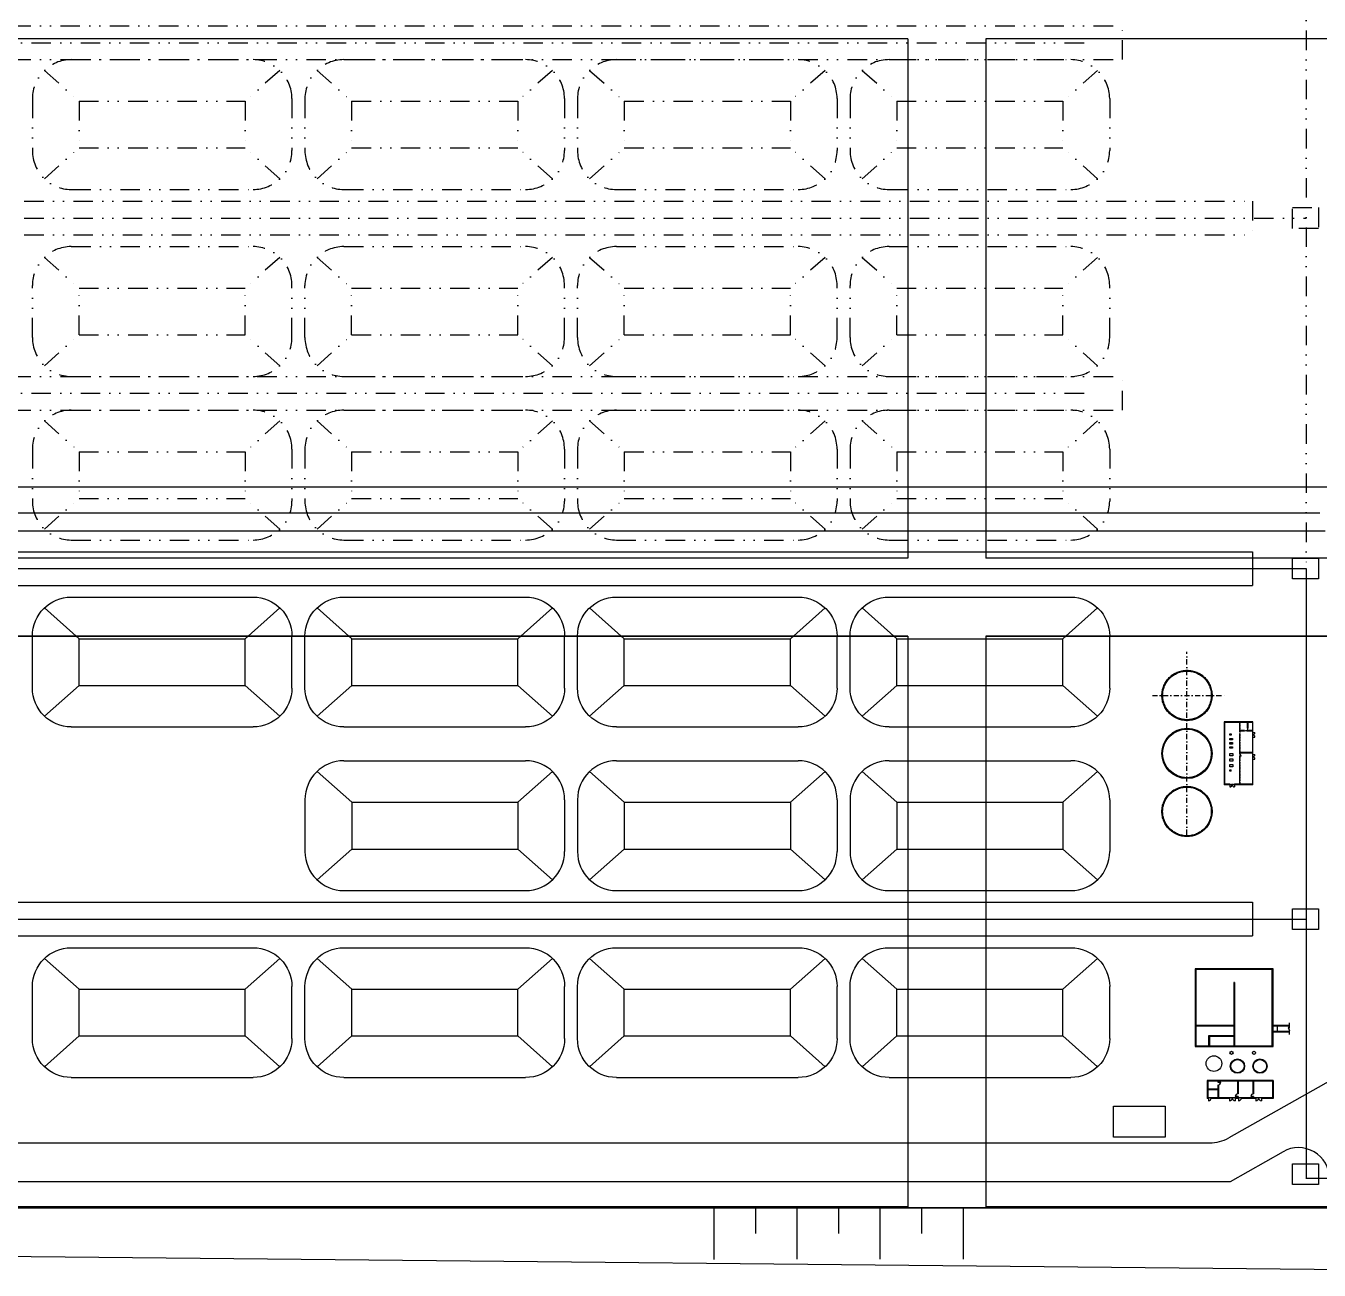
# Model space of a CAD drawing. Header units: millimetres. Extents: x 440090 to 511528, y 3875004 to 3899972.
# Drawn here: x 443990.4 to 444488.6, y 3893237.9 to 3893717.1 of the extents above; entities that cross this region are included whole.
import ezdxf

# ---------------------------------------------------------------- set-up
doc = ezdxf.new("R2010")
doc.units = ezdxf.units.MM
for name, pattern in [('DASHDOT', [1, 0.5, -0.25, 0, -0.25]), ('DASHED', [19.05, 12.7, -6.35]), ('DIVIDE', [1.25, 0.5, -0.25, 0, -0.25, 0, -0.25])]:
    doc.linetypes.add(name, pattern=pattern)
for name, color, linetype in [('2012山钢矿石码头--工艺堆场', 7, 'Continuous'), ('2012矿石码头方案1-PM', 3, 'Continuous'), ('FA3补充-北作业区规划', 7, 'Continuous')]:
    doc.layers.add(name, color=color, linetype=linetype)

# ---------------------------------------------------------------- blocks, each defined once
blk = doc.blocks.new('堆场块')
at = {"linetype": 'Continuous', "ltscale": 5}
for p, q in [((-10713.01, -1205.6), (-10699.66, -1217.46)), ((-10702.66, -1201.46), (-10632.66, -1201.46)), ((-10622.32, -1205.6), (-10635.66, -1217.46)), ((-10717.66, -1216.46), (-10717.66, -1236.46)), ((-10699.66, -1217.46), (-10699.66, -1235.46)), ((-10699.66, -1217.46), (-10635.66, -1217.46)), ((-10635.66, -1217.46), (-10635.66, -1235.46)), ((-10617.66, -1216.46), (-10617.66, -1236.46)), ((-10713.01, -1247.32), (-10699.66, -1235.46)), ((-10699.66, -1235.46), (-10635.66, -1235.46)), ((-10622.32, -1247.32), (-10635.66, -1235.46)), ((-10702.66, -1251.46), (-10632.66, -1251.46))]:
    blk.add_line(p, q, dxfattribs=at)
for centre, start, end in [((-10702.66, -1216.46), 90, 180), ((-10632.66, -1216.46), 360, 90), ((-10702.66, -1236.46), 180, 270), ((-10632.66, -1236.46), 270, 360)]:
    blk.add_arc(centre, 15, start, end, dxfattribs=at)
blk = doc.blocks.new('预留堆场2012')
at = {"layer": '2012山钢矿石码头--工艺堆场', "color": 8, "linetype": 'ByBlock', "ltscale": 15}
for p, q in [((443520.47, 3893674.18, 0), (444365.47, 3893674.18, 0)), ((444365.47, 3893661.18, 0), (444365.47, 3893674.18, 0)), ((443452.43, 3893667.68, 0), (444353.47, 3893667.68, 0)), ((443520.47, 3893661.18, 0), (444365.47, 3893661.18, 0)), ((443960.47, 3893661.18, 0), (444030.47, 3893661.18, 0)), ((444065.47, 3893661.18, 0), (444135.47, 3893661.18, 0)), ((444170.47, 3893661.18, 0), (444240.47, 3893661.18, 0)), ((444275.47, 3893661.18, 0), (444345.47, 3893661.18, 0)), ((443950.12, 3893657.04, 0), (443963.47, 3893645.18, 0)), ((444040.81, 3893657.04, 0), (444027.47, 3893645.18, 0)), ((444055.12, 3893657.04, 0), (444068.47, 3893645.18, 0)), ((444145.81, 3893657.04, 0), (444132.47, 3893645.18, 0)), ((444160.12, 3893657.04, 0), (444173.47, 3893645.18, 0)), ((444250.81, 3893657.04, 0), (444237.47, 3893645.18, 0)), ((444265.12, 3893657.04, 0), (444278.47, 3893645.18, 0)), ((444355.81, 3893657.04, 0), (444342.47, 3893645.18, 0)), ((443945.47, 3893646.18, 0), (443945.47, 3893626.18, 0)), ((443963.47, 3893645.18, 0), (443963.47, 3893627.18, 0)), ((443963.47, 3893645.18, 0), (444027.47, 3893645.18, 0)), ((444027.47, 3893645.18, 0), (444027.47, 3893627.18, 0)), ((444045.47, 3893646.18, 0), (444045.47, 3893626.18, 0)), ((444050.47, 3893646.18, 0), (444050.47, 3893626.18, 0)), ((444068.47, 3893645.18, 0), (444068.47, 3893627.18, 0)), ((444068.47, 3893645.18, 0), (444132.47, 3893645.18, 0)), ((444132.47, 3893645.18, 0), (444132.47, 3893627.18, 0)), ((444150.47, 3893646.18, 0), (444150.47, 3893626.18, 0)), ((444155.47, 3893646.18, 0), (444155.47, 3893626.18, 0)), ((444173.47, 3893645.18, 0), (444173.47, 3893627.18, 0)), ((444173.47, 3893645.18, 0), (444237.47, 3893645.18, 0)), ((444237.47, 3893645.18, 0), (444237.47, 3893627.18, 0)), ((444255.47, 3893646.18, 0), (444255.47, 3893626.18, 0)), ((444260.47, 3893646.18, 0), (444260.47, 3893626.18, 0)), ((444278.47, 3893645.18, 0), (444278.47, 3893627.18, 0)), ((444278.47, 3893645.18, 0), (444342.47, 3893645.18, 0)), ((444342.47, 3893645.18, 0), (444342.47, 3893627.18, 0)), ((444360.47, 3893646.18, 0), (444360.47, 3893626.18, 0)), ((443950.12, 3893615.32, 0), (443963.47, 3893627.18, 0)), ((443963.47, 3893627.18, 0), (444027.47, 3893627.18, 0)), ((444040.81, 3893615.32, 0), (444027.47, 3893627.18, 0)), ((444055.12, 3893615.32, 0), (444068.47, 3893627.18, 0)), ((444068.47, 3893627.18, 0), (444132.47, 3893627.18, 0)), ((444145.81, 3893615.32, 0), (444132.47, 3893627.18, 0)), ((444160.12, 3893615.32, 0), (444173.47, 3893627.18, 0)), ((444173.47, 3893627.18, 0), (444237.47, 3893627.18, 0)), ((444250.81, 3893615.32, 0), (444237.47, 3893627.18, 0)), ((444265.12, 3893615.32, 0), (444278.47, 3893627.18, 0)), ((444278.47, 3893627.18, 0), (444342.47, 3893627.18, 0)), ((444355.81, 3893615.32, 0), (444342.47, 3893627.18, 0)), ((443960.47, 3893611.18, 0), (444030.47, 3893611.18, 0)), ((444065.47, 3893611.18, 0), (444135.47, 3893611.18, 0)), ((444170.47, 3893611.18, 0), (444240.47, 3893611.18, 0)), ((444275.47, 3893611.18, 0), (444345.47, 3893611.18, 0)), ((443525.47, 3893606.68, 0), (444415.47, 3893606.68, 0)), ((444415.47, 3893606.68, 0), (444415.47, 3893593.68, 0)), ((443525.47, 3893600.18, 0), (444436.19, 3893600.18, 0)), ((443525.47, 3893593.68, 0), (444415.47, 3893593.68, 0)), ((443950.12, 3893585.04, 0), (443963.47, 3893573.18, 0)), ((443960.47, 3893589.18, 0), (444030.47, 3893589.18, 0)), ((444040.81, 3893585.04, 0), (444027.47, 3893573.18, 0)), ((444055.12, 3893585.04, 0), (444068.47, 3893573.18, 0)), ((444065.47, 3893589.18, 0), (444135.47, 3893589.18, 0)), ((444145.81, 3893585.04, 0), (444132.47, 3893573.18, 0)), ((444160.12, 3893585.04, 0), (444173.47, 3893573.18, 0)), ((444170.47, 3893589.18, 0), (444240.47, 3893589.18, 0)), ((444250.81, 3893585.04, 0), (444237.47, 3893573.18, 0)), ((444265.12, 3893585.04, 0), (444278.47, 3893573.18, 0)), ((444275.47, 3893589.18, 0), (444345.47, 3893589.18, 0)), ((444355.81, 3893585.04, 0), (444342.47, 3893573.18, 0)), ((443945.47, 3893554.18, 0), (443945.47, 3893574.18, 0)), ((443963.47, 3893555.18, 0), (443963.47, 3893573.18, 0)), ((443963.47, 3893573.18, 0), (444027.47, 3893573.18, 0)), ((444027.47, 3893555.18, 0), (444027.47, 3893573.18, 0)), ((444045.47, 3893554.18, 0), (444045.47, 3893574.18, 0)), ((444050.47, 3893554.18, 0), (444050.47, 3893574.18, 0)), ((444068.47, 3893555.18, 0), (444068.47, 3893573.18, 0)), ((444068.47, 3893573.18, 0), (444132.47, 3893573.18, 0)), ((444132.47, 3893555.18, 0), (444132.47, 3893573.18, 0)), ((444150.47, 3893554.18, 0), (444150.47, 3893574.18, 0)), ((444155.47, 3893554.18, 0), (444155.47, 3893574.18, 0)), ((444173.47, 3893555.18, 0), (444173.47, 3893573.18, 0)), ((444173.47, 3893573.18, 0), (444237.47, 3893573.18, 0)), ((444237.47, 3893555.18, 0), (444237.47, 3893573.18, 0)), ((444255.47, 3893554.18, 0), (444255.47, 3893574.18, 0)), ((444260.47, 3893554.18, 0), (444260.47, 3893574.18, 0)), ((444278.47, 3893555.18, 0), (444278.47, 3893573.18, 0)), ((444278.47, 3893573.18, 0), (444342.47, 3893573.18, 0)), ((444342.47, 3893555.18, 0), (444342.47, 3893573.18, 0)), ((444360.47, 3893554.18, 0), (444360.47, 3893574.18, 0)), ((443950.12, 3893543.32, 0), (443963.47, 3893555.18, 0)), ((443963.47, 3893555.18, 0), (444027.47, 3893555.18, 0)), ((444040.81, 3893543.32, 0), (444027.47, 3893555.18, 0)), ((444055.12, 3893543.32, 0), (444068.47, 3893555.18, 0)), ((444068.47, 3893555.18, 0), (444132.47, 3893555.18, 0)), ((444145.81, 3893543.32, 0), (444132.47, 3893555.18, 0)), ((444160.12, 3893543.32, 0), (444173.47, 3893555.18, 0)), ((444173.47, 3893555.18, 0), (444237.47, 3893555.18, 0)), ((444250.81, 3893543.32, 0), (444237.47, 3893555.18, 0)), ((444265.12, 3893543.32, 0), (444278.47, 3893555.18, 0)), ((444278.47, 3893555.18, 0), (444342.47, 3893555.18, 0)), ((444355.81, 3893543.32, 0), (444342.47, 3893555.18, 0)), ((443520.47, 3893539.18, 0), (444365.47, 3893539.18, 0)), ((443960.47, 3893539.18, 0), (444030.47, 3893539.18, 0)), ((444065.47, 3893539.18, 0), (444135.47, 3893539.18, 0)), ((444170.47, 3893539.18, 0), (444240.47, 3893539.18, 0)), ((444275.47, 3893539.18, 0), (444345.47, 3893539.18, 0)), ((444365.47, 3893526.18, 0), (444365.47, 3893539.18, 0)), ((443452.43, 3893532.68, 0), (444353.47, 3893532.68, 0)), ((443520.47, 3893526.18, 0), (444365.47, 3893526.18, 0)), ((443960.47, 3893526.18, 0), (444030.47, 3893526.18, 0)), ((444065.47, 3893526.18, 0), (444135.47, 3893526.18, 0)), ((444170.47, 3893526.18, 0), (444240.47, 3893526.18, 0)), ((444275.47, 3893526.18, 0), (444345.47, 3893526.18, 0)), ((443950.12, 3893522.04, 0), (443963.47, 3893510.18, 0)), ((444040.81, 3893522.04, 0), (444027.47, 3893510.18, 0)), ((444055.12, 3893522.04, 0), (444068.47, 3893510.18, 0)), ((444145.81, 3893522.04, 0), (444132.47, 3893510.18, 0)), ((444160.12, 3893522.04, 0), (444173.47, 3893510.18, 0)), ((444250.81, 3893522.04, 0), (444237.47, 3893510.18, 0)), ((444265.12, 3893522.04, 0), (444278.47, 3893510.18, 0)), ((444355.81, 3893522.04, 0), (444342.47, 3893510.18, 0)), ((443945.47, 3893511.18, 0), (443945.47, 3893491.18, 0)), ((444045.47, 3893511.18, 0), (444045.47, 3893491.18, 0)), ((444050.47, 3893511.18, 0), (444050.47, 3893491.18, 0)), ((444150.47, 3893511.18, 0), (444150.47, 3893491.18, 0)), ((444155.47, 3893511.18, 0), (444155.47, 3893491.18, 0)), ((444255.47, 3893511.18, 0), (444255.47, 3893491.18, 0)), ((444260.47, 3893511.18, 0), (444260.47, 3893491.18, 0)), ((444360.47, 3893511.18, 0), (444360.47, 3893491.18, 0)), ((443963.47, 3893510.18, 0), (443963.47, 3893492.18, 0)), ((443963.47, 3893510.18, 0), (444027.47, 3893510.18, 0)), ((444027.47, 3893510.18, 0), (444027.47, 3893492.18, 0)), ((444068.47, 3893510.18, 0), (444068.47, 3893492.18, 0)), ((444068.47, 3893510.18, 0), (444132.47, 3893510.18, 0)), ((444132.47, 3893510.18, 0), (444132.47, 3893492.18, 0)), ((444173.47, 3893510.18, 0), (444173.47, 3893492.18, 0)), ((444173.47, 3893510.18, 0), (444237.47, 3893510.18, 0)), ((444237.47, 3893510.18, 0), (444237.47, 3893492.18, 0)), ((444278.47, 3893510.18, 0), (444278.47, 3893492.18, 0)), ((444278.47, 3893510.18, 0), (444342.47, 3893510.18, 0)), ((444342.47, 3893510.18, 0), (444342.47, 3893492.18, 0)), ((443950.12, 3893480.32, 0), (443963.47, 3893492.18, 0)), ((443963.47, 3893492.18, 0), (444027.47, 3893492.18, 0)), ((444040.81, 3893480.32, 0), (444027.47, 3893492.18, 0)), ((444055.12, 3893480.32, 0), (444068.47, 3893492.18, 0)), ((444068.47, 3893492.18, 0), (444132.47, 3893492.18, 0)), ((444145.81, 3893480.32, 0), (444132.47, 3893492.18, 0)), ((444160.12, 3893480.32, 0), (444173.47, 3893492.18, 0)), ((444173.47, 3893492.18, 0), (444237.47, 3893492.18, 0)), ((444250.81, 3893480.32, 0), (444237.47, 3893492.18, 0)), ((444265.12, 3893480.32, 0), (444278.47, 3893492.18, 0)), ((444278.47, 3893492.18, 0), (444342.47, 3893492.18, 0)), ((444355.81, 3893480.32, 0), (444342.47, 3893492.18, 0)), ((443960.47, 3893476.18, 0), (444030.47, 3893476.18, 0)), ((444065.47, 3893476.18, 0), (444135.47, 3893476.18, 0)), ((444170.47, 3893476.18, 0), (444240.47, 3893476.18, 0)), ((444275.47, 3893476.18, 0), (444345.47, 3893476.18, 0))]:
    blk.add_line(p, q, dxfattribs=at)
at = {"layer": '2012山钢矿石码头--工艺堆场', "color": 8, "linetype": 'ByBlock', "ltscale": 15, "elevation": 0}
blk.add_lwpolyline([(444430.89, 3893604.18), (444440.89, 3893604.18), (444440.89, 3893596.18), (444430.89, 3893596.18)], close=True, dxfattribs=at)
at = {"layer": '2012山钢矿石码头--工艺堆场', "color": 8, "linetype": 'ByBlock', "ltscale": 15}
for centre, start, end in [((443960.47, 3893646.18, 0), 90, 180), ((444030.47, 3893646.18, 0), 0, 90), ((444065.47, 3893646.18, 0), 90, 180), ((444135.47, 3893646.18, 0), 0, 90), ((444170.47, 3893646.18, 0), 90, 180), ((444240.47, 3893646.18, 0), 0, 90), ((444275.47, 3893646.18, 0), 90, 180), ((444345.47, 3893646.18, 0), 0, 90), ((443960.47, 3893626.18, 0), 180, 270), ((444030.47, 3893626.18, 0), 270, 0), ((444065.47, 3893626.18, 0), 180, 270), ((444135.47, 3893626.18, 0), 270, 0), ((444170.47, 3893626.18, 0), 180, 270), ((444240.47, 3893626.18, 0), 270, 0), ((444275.47, 3893626.18, 0), 180, 270), ((444345.47, 3893626.18, 0), 270, 0), ((443960.47, 3893574.18, 0), 90, 180), ((444030.47, 3893574.18, 0), 0, 90), ((444065.47, 3893574.18, 0), 90, 180), ((444135.47, 3893574.18, 0), 0, 90), ((444170.47, 3893574.18, 0), 90, 180), ((444240.47, 3893574.18, 0), 0, 90), ((444275.47, 3893574.18, 0), 90, 180), ((444345.47, 3893574.18, 0), 0, 90), ((443960.47, 3893554.18, 0), 180, 270), ((444030.47, 3893554.18, 0), 270, 0), ((444065.47, 3893554.18, 0), 180, 270), ((444135.47, 3893554.18, 0), 270, 0), ((444170.47, 3893554.18, 0), 180, 270), ((444240.47, 3893554.18, 0), 270, 0), ((444275.47, 3893554.18, 0), 180, 270), ((444345.47, 3893554.18, 0), 270, 0), ((443960.47, 3893511.18, 0), 90, 180), ((444030.47, 3893511.18, 0), 0, 90), ((444065.47, 3893511.18, 0), 90, 180), ((444135.47, 3893511.18, 0), 0, 90), ((444170.47, 3893511.18, 0), 90, 180), ((444240.47, 3893511.18, 0), 0, 90), ((444275.47, 3893511.18, 0), 90, 180), ((444345.47, 3893511.18, 0), 0, 90), ((443960.47, 3893491.18, 0), 180, 270), ((444030.47, 3893491.18, 0), 270, 0), ((444065.47, 3893491.18, 0), 180, 270), ((444135.47, 3893491.18, 0), 270, 0), ((444170.47, 3893491.18, 0), 180, 270), ((444240.47, 3893491.18, 0), 270, 0), ((444275.47, 3893491.18, 0), 180, 270), ((444345.47, 3893491.18, 0), 270, 0)]:
    blk.add_arc(centre, 15, start, end, dxfattribs=at)

msp = doc.modelspace()

# ---------------------------------------------------------------- linework, layer by layer
at = {"layer": '2012山钢矿石码头--工艺堆场', "color": 8, "linetype": 'DIVIDE', "ltscale": 15}
msp.add_line((444483.616, 3893980.609, 0), (444483.616, 3893508.109, 0), dxfattribs=at)
at = {"layer": '2012山钢矿石码头--工艺堆场', "color": 2, "linetype": 'DASHED', "ltscale": 200}
for p, q in [((443494.014, 3893539.609, 0), (444512.883, 3893539.609, 0)), ((444512.873, 3893261.887, 0), (443494.014, 3893262.097, 0))]:
    msp.add_line(p, q, dxfattribs=at)
at = {"layer": '2012山钢矿石码头--工艺堆场', "linetype": 'Continuous', "ltscale": 5}
for p, q in [((443572.917, 3893514.609, 0), (444462.917, 3893514.609, 0)), ((444462.917, 3893514.609, 0), (444462.917, 3893501.609, 0)), ((444478.337, 3893512.106, 0), (444488.337, 3893512.106, 0)), ((444478.337, 3893504.106, 0), (444478.337, 3893512.106, 0)), ((444488.337, 3893512.106, 0), (444488.337, 3893504.106, 0)), ((443572.917, 3893501.609, 0), (444462.917, 3893501.609, 0)), ((444488.337, 3893504.106, 0), (444478.337, 3893504.106, 0)), ((443572.917, 3893379.609, 0), (444462.917, 3893379.609, 0)), ((444478.337, 3893377.106, 0), (444488.337, 3893377.106, 0)), ((444478.337, 3893369.106, 0), (444478.337, 3893377.106, 0)), ((444488.337, 3893377.106, 0), (444488.337, 3893369.106, 0)), ((443572.917, 3893366.609, 0), (444462.917, 3893366.609, 0)), ((444488.337, 3893369.106, 0), (444478.337, 3893369.106, 0)), ((444478.336, 3893278.89, 0), (444488.336, 3893278.89, 0)), ((444478.336, 3893270.89, 0), (444478.336, 3893278.89, 0)), ((444488.336, 3893278.89, 0), (444488.336, 3893270.89, 0)), ((444488.336, 3893270.89, 0), (444478.336, 3893270.89, 0))]:
    msp.add_line(p, q, dxfattribs=at)
at = {"layer": '2012山钢矿石码头--工艺堆场', "color": 5, "linetype": 'Continuous', "ltscale": 5}
for p, q in [((443499.864, 3893508.109, 0), (444483.635, 3893508.109, 0)), ((444483.616, 3893508.109, 0), (444483.616, 3893273.229, 0)), ((443499.864, 3893373.109, 0), (444483.635, 3893373.109, 0))]:
    msp.add_line(p, q, dxfattribs=at)
at = {"layer": '2012山钢矿石码头--工艺堆场', "color": 7, "linetype": 'DASHDOT', "ltscale": 4}
for p, q in [((444437.698, 3893405.56), (444437.698, 3893476.055)), ((444424.398, 3893459.26), (444452.077, 3893459.26))]:
    msp.add_line(p, q, dxfattribs=at)
at = {"layer": '2012山钢矿石码头--工艺堆场', "color": 7}
for p, q in [((444452.073, 3893449.03), (444452.073, 3893424.79)), ((444463.113, 3893449.03), (444452.073, 3893449.03)), ((444452.313, 3893425.03), (444452.313, 3893448.79)), ((444457.873, 3893448.79), (444452.313, 3893448.79)), ((444457.873, 3893448.79), (444457.873, 3893445.29)), ((444460.873, 3893448.79), (444458.113, 3893448.79)), ((444458.113, 3893445.73), (444458.113, 3893448.79)), ((444459.907, 3893445.73), (444458.113, 3893445.73)), ((444458.113, 3893445.29), (444458.113, 3893445.49)), ((444459.907, 3893445.49), (444458.113, 3893445.49)), ((444459.907, 3893445.73), (444459.907, 3893445.49)), ((444460.873, 3893445.73), (444460.773, 3893445.73)), ((444460.773, 3893445.73), (444460.773, 3893445.49)), ((444462.873, 3893445.49), (444460.773, 3893445.49)), ((444460.873, 3893448.79), (444460.873, 3893446.696)), ((444461.113, 3893446.696), (444460.873, 3893446.696)), ((444460.873, 3893445.83), (444460.873, 3893445.73)), ((444461.113, 3893445.83), (444460.873, 3893445.83)), ((444462.873, 3893448.79), (444461.113, 3893448.79)), ((444461.113, 3893448.79), (444461.113, 3893446.696)), ((444461.113, 3893445.83), (444461.113, 3893445.73)), ((444462.873, 3893445.73), (444461.113, 3893445.73)), ((444462.873, 3893448.79), (444462.873, 3893445.73)), ((444462.873, 3893445.49), (444462.873, 3893437.23)), ((444463.113, 3893424.79), (444463.113, 3893449.03)), ((444458.113, 3893445.29), (444457.873, 3893445.29)), ((444457.873, 3893444.424), (444457.873, 3893436.79)), ((444458.113, 3893444.424), (444457.873, 3893444.424)), ((444458.113, 3893436.79), (444458.113, 3893444.424)), ((444462.873, 3893444.99), (444463.893, 3893444.99)), ((444462.873, 3893443.19), (444463.893, 3893443.19)), ((444458.113, 3893436.79), (444457.873, 3893436.79)), ((444457.873, 3893435.924), (444457.873, 3893425.03)), ((444458.113, 3893435.924), (444457.873, 3893435.924)), ((444462.873, 3893437.23), (444458.113, 3893437.23)), ((444462.873, 3893436.99), (444458.113, 3893436.99)), ((444458.113, 3893436.79), (444458.613, 3893435.924)), ((444458.113, 3893425.03), (444458.113, 3893435.924)), ((444462.873, 3893436.99), (444462.873, 3893436.49)), ((444462.873, 3893436.49), (444463.893, 3893436.49)), ((444462.873, 3893434.69), (444462.873, 3893425.03)), ((444462.873, 3893434.69), (444463.893, 3893434.69)), ((444463.113, 3893424.79), (444452.073, 3893424.79)), ((444454.16, 3893425.03), (444452.313, 3893425.03)), ((444454.16, 3893425.03), (444454.16, 3893424.01)), ((444457.873, 3893425.03), (444455.96, 3893425.03)), ((444455.96, 3893425.03), (444455.96, 3893424.01)), ((444462.873, 3893425.03), (444458.113, 3893425.03))]:
    msp.add_line(p, q, dxfattribs=at)
at = {"layer": '2012山钢矿石码头--工艺堆场', "color": 7, "linetype": 'DASHDOT'}
for p, q in [((444452.193, 3893448.91), (444452.193, 3893424.91)), ((444462.993, 3893448.91), (444452.193, 3893448.91)), ((444457.993, 3893448.91), (444457.993, 3893424.91)), ((444462.993, 3893445.61), (444457.993, 3893445.61)), ((444460.993, 3893448.91), (444460.993, 3893445.61)), ((444462.993, 3893448.91), (444462.993, 3893424.91)), ((444462.993, 3893437.11), (444457.993, 3893437.11)), ((444462.993, 3893424.91), (444452.193, 3893424.91))]:
    msp.add_line(p, q, dxfattribs=at)
at = {"layer": '2012山钢矿石码头--工艺堆场', "color": 7, "linetype": 'Continuous'}
for p, q in [((444454.193, 3893443.91), (444454.193, 3893444.41)), ((444454.193, 3893444.41), (444454.693, 3893444.41)), ((444454.693, 3893443.91), (444454.193, 3893443.91)), ((444454.193, 3893442.71), (444455.193, 3893442.71)), ((444454.193, 3893442.11), (444454.193, 3893442.71)), ((444455.193, 3893442.11), (444454.193, 3893442.11)), ((444454.193, 3893441.11), (444455.193, 3893441.11)), ((444454.193, 3893440.51), (444454.193, 3893441.11)), ((444455.193, 3893440.51), (444454.193, 3893440.51)), ((444454.693, 3893444.41), (444454.693, 3893443.91)), ((444455.193, 3893442.71), (444455.193, 3893442.11)), ((444455.193, 3893441.11), (444455.193, 3893440.51)), ((444454.193, 3893439.51), (444455.193, 3893439.51)), ((444454.193, 3893438.91), (444454.193, 3893439.51)), ((444455.193, 3893438.91), (444454.193, 3893438.91)), ((444454.193, 3893436.91), (444455.393, 3893436.91)), ((444454.193, 3893436.01), (444454.193, 3893436.91)), ((444455.393, 3893436.01), (444454.193, 3893436.01)), ((444455.193, 3893439.51), (444455.193, 3893438.91)), ((444455.393, 3893436.91), (444455.393, 3893436.01)), ((444454.193, 3893434.81), (444455.393, 3893434.81)), ((444454.193, 3893433.91), (444454.193, 3893434.81)), ((444455.393, 3893433.91), (444454.193, 3893433.91)), ((444454.193, 3893432.71), (444455.393, 3893432.71)), ((444454.193, 3893431.81), (444454.193, 3893432.71)), ((444455.393, 3893431.81), (444454.193, 3893431.81)), ((444454.193, 3893430.11), (444454.193, 3893430.61)), ((444454.193, 3893430.61), (444454.693, 3893430.61)), ((444454.693, 3893430.11), (444454.693, 3893430.61)), ((444455.393, 3893434.81), (444455.393, 3893433.91)), ((444455.393, 3893432.71), (444455.393, 3893431.81)), ((444454.693, 3893430.11), (444454.193, 3893430.11)), ((444440.898, 3893353.986), (444440.898, 3893324.036)), ((444470.848, 3893353.986), (444440.898, 3893353.986)), ((444440.898, 3893353.986), (444440.898, 3893353.986)), ((444470.548, 3893353.686), (444441.148, 3893353.686)), ((444441.148, 3893353.686), (444441.148, 3893332.286)), ((444470.548, 3893324.286), (444470.548, 3893353.686)), ((444470.848, 3893324.036), (444470.848, 3893353.986)), ((444455.723, 3893348.686), (444455.723, 3893332.286)), ((444455.973, 3893348.686), (444455.723, 3893348.686)), ((444455.973, 3893348.686), (444455.973, 3893324.286)), ((444441.148, 3893332.286), (444455.723, 3893332.286)), ((444441.148, 3893331.986), (444441.148, 3893324.286)), ((444441.148, 3893331.986), (444455.723, 3893331.986)), ((444455.723, 3893331.986), (444455.723, 3893328.286)), ((444470.548, 3893331.97), (444472.395, 3893331.97)), ((444470.848, 3893332.21), (444476.976, 3893332.21)), ((444472.515, 3893332.08), (444472.395, 3893332.08)), ((444472.395, 3893332.08), (444472.395, 3893331.97)), ((444472.405, 3893332.07), (444472.405, 3893329.87)), ((444472.505, 3893332.07), (444472.405, 3893332.07)), ((444472.505, 3893329.87), (444472.505, 3893332.07)), ((444472.515, 3893331.97), (444472.515, 3893332.08)), ((444472.515, 3893331.97), (444476.976, 3893331.97)), ((444476.993, 3893331.059), (444476.698, 3893331.385)), ((444476.698, 3893331.385), (444477.24, 3893330.231)), ((444476.993, 3893333.122), (444476.993, 3893331.059)), ((444446.148, 3893324.286), (444446.148, 3893328.286)), ((444446.148, 3893328.286), (444455.723, 3893328.286)), ((444446.448, 3893324.286), (444446.448, 3893327.986)), ((444446.448, 3893327.986), (444455.723, 3893327.986)), ((444455.723, 3893327.986), (444455.723, 3893324.286)), ((444470.548, 3893329.97), (444472.395, 3893329.97)), ((444470.848, 3893329.73), (444476.976, 3893329.73)), ((444472.395, 3893329.97), (444472.395, 3893329.86)), ((444472.395, 3893329.86), (444472.515, 3893329.86)), ((444472.405, 3893329.87), (444472.505, 3893329.87)), ((444472.515, 3893329.97), (444476.976, 3893329.97)), ((444472.515, 3893329.86), (444472.515, 3893329.97)), ((444476.993, 3893330.559), (444476.993, 3893328.679)), ((444477.24, 3893330.231), (444476.993, 3893330.559)), ((444440.898, 3893324.036), (444470.848, 3893324.036)), ((444441.148, 3893324.286), (444446.148, 3893324.286)), ((444446.448, 3893324.286), (444455.723, 3893324.286)), ((444455.973, 3893324.286), (444470.548, 3893324.286)), ((444470.848, 3893310.986), (444445.448, 3893310.986)), ((444445.448, 3893310.986), (444445.448, 3893303.986)), ((444450.875, 3893310.986), (444450.875, 3893310.746)), ((444452.075, 3893310.986), (444452.075, 3893310.746)), ((444454.882, 3893310.986), (444454.882, 3893310.746)), ((444456.082, 3893310.986), (444456.082, 3893310.746)), ((444464.375, 3893310.986), (444464.375, 3893310.746)), ((444465.575, 3893310.986), (444465.575, 3893310.746)), ((444468.382, 3893310.986), (444468.382, 3893310.746)), ((444469.582, 3893310.986), (444469.582, 3893310.746)), ((444470.848, 3893310.986), (444470.848, 3893303.986)), ((444449.608, 3893310.746), (444445.688, 3893310.746)), ((444445.688, 3893310.746), (444445.688, 3893307.606)), ((444449.608, 3893307.606), (444445.688, 3893307.606)), ((444445.688, 3893307.366), (444445.688, 3893304.226)), ((444449.608, 3893307.366), (444445.688, 3893307.366)), ((444449.608, 3893310.746), (444449.608, 3893310.298)), ((444449.608, 3893310.298), (444450.683, 3893310.298)), ((444449.608, 3893309.224), (444449.608, 3893307.606)), ((444449.608, 3893307.366), (444449.608, 3893304.226)), ((444457.108, 3893310.746), (444449.848, 3893310.746)), ((444449.848, 3893310.746), (444449.848, 3893310.298)), ((444449.848, 3893309.251), (444449.848, 3893304.226)), ((444452.075, 3893310.866), (444450.875, 3893310.866)), ((444454.882, 3893310.866), (444456.082, 3893310.866)), ((444457.108, 3893310.746), (444457.108, 3893305.799)), ((444463.108, 3893310.746), (444457.348, 3893310.746)), ((444457.348, 3893310.746), (444457.348, 3893305.826)), ((444463.108, 3893310.746), (444463.108, 3893305.799)), ((444470.608, 3893310.746), (444463.348, 3893310.746)), ((444463.348, 3893310.746), (444463.348, 3893305.826)), ((444465.575, 3893310.866), (444464.375, 3893310.866)), ((444468.382, 3893310.866), (444469.582, 3893310.866)), ((444470.608, 3893310.746), (444470.608, 3893304.226)), ((444445.939, 3893303.986), (444445.448, 3893303.986)), ((444449.608, 3893304.226), (444445.688, 3893304.226)), ((444445.939, 3893304.226), (444445.939, 3893303.152)), ((444454.09, 3893303.986), (444446.986, 3893303.986)), ((444457.108, 3893304.226), (444449.848, 3893304.226)), ((444450.875, 3893304.226), (444450.875, 3893303.986)), ((444452.075, 3893304.106), (444450.875, 3893304.106)), ((444452.075, 3893304.226), (444452.075, 3893303.986)), ((444454.09, 3893304.226), (444454.09, 3893303.152)), ((444456.239, 3893304.226), (444456.239, 3893303.152)), ((444457.599, 3893303.986), (444456.239, 3893303.986)), ((444457.348, 3893304.752), (444456.274, 3893304.752)), ((444457.108, 3893304.752), (444457.108, 3893304.226)), ((444457.348, 3893304.752), (444457.348, 3893304.226)), ((444463.108, 3893304.226), (444457.348, 3893304.226)), ((444457.599, 3893304.226), (444457.599, 3893303.152)), ((444464.218, 3893303.986), (444458.646, 3893303.986)), ((444463.348, 3893304.752), (444462.274, 3893304.752)), ((444463.108, 3893304.752), (444463.108, 3893304.226)), ((444463.348, 3893304.752), (444463.348, 3893304.226)), ((444470.608, 3893304.226), (444463.348, 3893304.226)), ((444464.218, 3893304.226), (444464.218, 3893303.152)), ((444466.366, 3893304.226), (444466.366, 3893303.152)), ((444470.848, 3893303.986), (444466.366, 3893303.986)), ((444468.382, 3893304.226), (444468.382, 3893303.986)), ((444468.382, 3893304.106), (444469.582, 3893304.106)), ((444469.582, 3893304.226), (444469.582, 3893303.986))]:
    msp.add_line(p, q, dxfattribs=at)
at = {"layer": '2012山钢矿石码头--工艺堆场', "linetype": 'Continuous'}
msp.add_line((444462.917, 3893379.609, 0), (444462.917, 3893366.609, 0), dxfattribs=at)
at = {"layer": '2012山钢矿石码头--工艺堆场', "color": 6, "linetype": 'Continuous'}
for p, q in [((444409.343, 3893289.137, 0), (444409.343, 3893301.137, 0)), ((444409.343, 3893301.137, 0), (444429.343, 3893301.137, 0)), ((444429.343, 3893301.137, 0), (444429.343, 3893289.137, 0)), ((444429.343, 3893289.137, 0), (444409.343, 3893289.137, 0))]:
    msp.add_line(p, q, dxfattribs=at)
at = {"layer": '2012山钢矿石码头--工艺堆场', "color": 7, "linetype": 'DASHED', "ltscale": 50}
for radius in [9.675, 9.375]:
    msp.add_circle((444437.698, 3893459.26), radius, dxfattribs=at)
at = {"layer": '2012山钢矿石码头--工艺堆场', "color": 7, "linetype": 'Continuous', "ltscale": 5}
for radius in [9.675, 9.375]:
    msp.add_circle((444437.698, 3893436.91), radius, dxfattribs=at)
at = {"layer": '2012山钢矿石码头--工艺堆场', "color": 7, "linetype": 'DASHED', "ltscale": 30}
for radius in [9.675, 9.375]:
    msp.add_circle((444437.698, 3893414.56), radius, dxfattribs=at)
at = {"layer": '2012山钢矿石码头--工艺堆场', "color": 7, "linetype": 'Continuous'}
for centre, radius in [((444454.86, 3893321.616), 0.6), ((444448.069, 3893317.486), 3), ((444457.15, 3893316.486), 2.76), ((444457.15, 3893316.486), 2.52), ((444465.817, 3893316.486), 2.76), ((444465.817, 3893316.486), 2.52)]:
    msp.add_circle(centre, radius, dxfattribs=at)
for centre, start, end in [((444449.608, 3893310.298), 270, 0), ((444445.939, 3893304.226), 270, 0), ((444454.09, 3893304.226), 270, 0), ((444456.239, 3893304.226), 180, 270), ((444457.348, 3893304.752), 90, 180), ((444457.599, 3893304.226), 270, 0), ((444463.348, 3893304.752), 90, 180), ((444464.218, 3893304.226), 270, 0), ((444466.366, 3893304.226), 180, 270)]:
    msp.add_arc(centre, 1.074, start, end, dxfattribs=at)
at = {"layer": '2012山钢矿石码头--工艺堆场', "color": 7}
for centre, major_axis, start_param, end_param in [((444462.993, 3893444.99), (0.636, 0.636), 3.9269908, 5.4977871), ((444462.993, 3893443.19), (-0.636, 0.636), 3.9269908, 5.4977871), ((444462.993, 3893436.49), (0.636, 0.636), 3.9269908, 5.4977871), ((444462.993, 3893434.69), (-0.636, 0.636), 3.9269908, 5.4977871), ((444454.16, 3893424.91), (0.636, 0.636), 3.9269908, 5.4977871), ((444455.96, 3893424.91), (-0.636, 0.636), 0.7853982, 2.3561945)]:
    msp.add_ellipse(centre, major_axis=major_axis, ratio=1, start_param=start_param, end_param=end_param, dxfattribs=at)
at = {"layer": '2012矿石码头方案1-PM'}
for p, q in [((443547.757, 3893529.609, 0), (444488.865, 3893529.609, 0)), ((443547.757, 3893522.609, 0), (444490.865, 3893522.609, 0)), ((443547.758, 3893286.889, 0), (444446.421, 3893286.928, 0)), ((444474.706, 3893283.529, 0), (444454.278, 3893271.928, 0)), ((444454.278, 3893271.928, 0), (443202.579, 3893271.874, 0))]:
    msp.add_line(p, q, dxfattribs=at)
at = {"layer": '2012矿石码头方案1-PM', "color": 7, "linetype": 'DASHDOT', "ltscale": 4}
for p, q in [((444437.698, 3893405.56), (444437.698, 3893476.055)), ((444424.398, 3893459.26), (444452.077, 3893459.26))]:
    msp.add_line(p, q, dxfattribs=at)
at = {"layer": '2012矿石码头方案1-PM', "color": 7}
for p, q in [((444452.073, 3893449.03), (444452.073, 3893424.79)), ((444463.113, 3893449.03), (444452.073, 3893449.03)), ((444452.313, 3893425.03), (444452.313, 3893448.79)), ((444457.873, 3893448.79), (444452.313, 3893448.79)), ((444457.873, 3893448.79), (444457.873, 3893445.29)), ((444460.873, 3893448.79), (444458.113, 3893448.79)), ((444458.113, 3893445.73), (444458.113, 3893448.79)), ((444459.907, 3893445.73), (444458.113, 3893445.73)), ((444458.113, 3893445.29), (444458.113, 3893445.49)), ((444459.907, 3893445.49), (444458.113, 3893445.49)), ((444459.907, 3893445.73), (444459.907, 3893445.49)), ((444460.873, 3893445.73), (444460.773, 3893445.73)), ((444460.773, 3893445.73), (444460.773, 3893445.49)), ((444462.873, 3893445.49), (444460.773, 3893445.49)), ((444460.873, 3893448.79), (444460.873, 3893446.696)), ((444461.113, 3893446.696), (444460.873, 3893446.696)), ((444460.873, 3893445.83), (444460.873, 3893445.73)), ((444461.113, 3893445.83), (444460.873, 3893445.83)), ((444462.873, 3893448.79), (444461.113, 3893448.79)), ((444461.113, 3893448.79), (444461.113, 3893446.696)), ((444461.113, 3893445.83), (444461.113, 3893445.73)), ((444462.873, 3893445.73), (444461.113, 3893445.73)), ((444462.873, 3893448.79), (444462.873, 3893445.73)), ((444462.873, 3893445.49), (444462.873, 3893437.23)), ((444463.113, 3893424.79), (444463.113, 3893449.03)), ((444458.113, 3893445.29), (444457.873, 3893445.29)), ((444457.873, 3893444.424), (444457.873, 3893436.79)), ((444458.113, 3893444.424), (444457.873, 3893444.424)), ((444458.113, 3893436.79), (444458.113, 3893444.424)), ((444462.873, 3893444.99), (444463.893, 3893444.99)), ((444462.873, 3893443.19), (444463.893, 3893443.19)), ((444458.113, 3893436.79), (444457.873, 3893436.79)), ((444457.873, 3893435.924), (444457.873, 3893425.03)), ((444458.113, 3893435.924), (444457.873, 3893435.924)), ((444462.873, 3893437.23), (444458.113, 3893437.23)), ((444462.873, 3893436.99), (444458.113, 3893436.99)), ((444458.113, 3893436.79), (444458.613, 3893435.924)), ((444458.113, 3893425.03), (444458.113, 3893435.924)), ((444462.873, 3893436.99), (444462.873, 3893436.49)), ((444462.873, 3893436.49), (444463.893, 3893436.49)), ((444462.873, 3893434.69), (444462.873, 3893425.03)), ((444462.873, 3893434.69), (444463.893, 3893434.69)), ((444463.113, 3893424.79), (444452.073, 3893424.79)), ((444454.16, 3893425.03), (444452.313, 3893425.03)), ((444454.16, 3893425.03), (444454.16, 3893424.01)), ((444457.873, 3893425.03), (444455.96, 3893425.03)), ((444455.96, 3893425.03), (444455.96, 3893424.01)), ((444462.873, 3893425.03), (444458.113, 3893425.03))]:
    msp.add_line(p, q, dxfattribs=at)
at = {"layer": '2012矿石码头方案1-PM', "color": 7, "linetype": 'DASHDOT'}
for p, q in [((444452.193, 3893448.91), (444452.193, 3893424.91)), ((444462.993, 3893448.91), (444452.193, 3893448.91)), ((444457.993, 3893448.91), (444457.993, 3893424.91)), ((444462.993, 3893445.61), (444457.993, 3893445.61)), ((444460.993, 3893448.91), (444460.993, 3893445.61)), ((444462.993, 3893448.91), (444462.993, 3893424.91)), ((444462.993, 3893437.11), (444457.993, 3893437.11)), ((444462.993, 3893424.91), (444452.193, 3893424.91))]:
    msp.add_line(p, q, dxfattribs=at)
at = {"layer": '2012矿石码头方案1-PM', "color": 7, "linetype": 'Continuous'}
for p, q in [((444454.193, 3893443.91), (444454.193, 3893444.41)), ((444454.193, 3893444.41), (444454.693, 3893444.41)), ((444454.693, 3893443.91), (444454.193, 3893443.91)), ((444454.193, 3893442.71), (444455.193, 3893442.71)), ((444454.193, 3893442.11), (444454.193, 3893442.71)), ((444455.193, 3893442.11), (444454.193, 3893442.11)), ((444454.193, 3893441.11), (444455.193, 3893441.11)), ((444454.193, 3893440.51), (444454.193, 3893441.11)), ((444455.193, 3893440.51), (444454.193, 3893440.51)), ((444454.693, 3893444.41), (444454.693, 3893443.91)), ((444455.193, 3893442.71), (444455.193, 3893442.11)), ((444455.193, 3893441.11), (444455.193, 3893440.51)), ((444454.193, 3893439.51), (444455.193, 3893439.51)), ((444454.193, 3893438.91), (444454.193, 3893439.51)), ((444455.193, 3893438.91), (444454.193, 3893438.91)), ((444454.193, 3893436.91), (444455.393, 3893436.91)), ((444454.193, 3893436.01), (444454.193, 3893436.91)), ((444455.393, 3893436.01), (444454.193, 3893436.01)), ((444455.193, 3893439.51), (444455.193, 3893438.91)), ((444455.393, 3893436.91), (444455.393, 3893436.01)), ((444454.193, 3893434.81), (444455.393, 3893434.81)), ((444454.193, 3893433.91), (444454.193, 3893434.81)), ((444455.393, 3893433.91), (444454.193, 3893433.91)), ((444454.193, 3893432.71), (444455.393, 3893432.71)), ((444454.193, 3893431.81), (444454.193, 3893432.71)), ((444455.393, 3893431.81), (444454.193, 3893431.81)), ((444454.193, 3893430.11), (444454.193, 3893430.61)), ((444454.193, 3893430.61), (444454.693, 3893430.61)), ((444454.693, 3893430.11), (444454.693, 3893430.61)), ((444455.393, 3893434.81), (444455.393, 3893433.91)), ((444455.393, 3893432.71), (444455.393, 3893431.81)), ((444454.693, 3893430.11), (444454.193, 3893430.11)), ((444440.898, 3893353.986), (444440.898, 3893324.036)), ((444470.848, 3893353.986), (444440.898, 3893353.986)), ((444440.898, 3893353.986), (444440.898, 3893353.986)), ((444470.548, 3893353.686), (444441.148, 3893353.686)), ((444441.148, 3893353.686), (444441.148, 3893332.286)), ((444470.548, 3893324.286), (444470.548, 3893353.686)), ((444470.848, 3893324.036), (444470.848, 3893353.986)), ((444455.723, 3893348.686), (444455.723, 3893332.286)), ((444455.973, 3893348.686), (444455.723, 3893348.686)), ((444455.973, 3893348.686), (444455.973, 3893324.286)), ((444441.148, 3893332.286), (444455.723, 3893332.286)), ((444441.148, 3893331.986), (444441.148, 3893324.286)), ((444441.148, 3893331.986), (444455.723, 3893331.986)), ((444455.723, 3893331.986), (444455.723, 3893328.286)), ((444470.548, 3893331.97), (444472.395, 3893331.97)), ((444470.848, 3893332.21), (444476.976, 3893332.21)), ((444472.515, 3893332.08), (444472.395, 3893332.08)), ((444472.395, 3893332.08), (444472.395, 3893331.97)), ((444472.405, 3893332.07), (444472.405, 3893329.87)), ((444472.505, 3893332.07), (444472.405, 3893332.07)), ((444472.505, 3893329.87), (444472.505, 3893332.07)), ((444472.515, 3893331.97), (444472.515, 3893332.08)), ((444472.515, 3893331.97), (444476.976, 3893331.97)), ((444476.993, 3893331.059), (444476.698, 3893331.385)), ((444476.698, 3893331.385), (444477.24, 3893330.231)), ((444476.993, 3893333.122), (444476.993, 3893331.059)), ((444446.148, 3893324.286), (444446.148, 3893328.286)), ((444446.148, 3893328.286), (444455.723, 3893328.286)), ((444446.448, 3893324.286), (444446.448, 3893327.986)), ((444446.448, 3893327.986), (444455.723, 3893327.986)), ((444455.723, 3893327.986), (444455.723, 3893324.286)), ((444470.548, 3893329.97), (444472.395, 3893329.97)), ((444470.848, 3893329.73), (444476.976, 3893329.73)), ((444472.395, 3893329.97), (444472.395, 3893329.86)), ((444472.395, 3893329.86), (444472.515, 3893329.86)), ((444472.405, 3893329.87), (444472.505, 3893329.87)), ((444472.515, 3893329.97), (444476.976, 3893329.97)), ((444472.515, 3893329.86), (444472.515, 3893329.97)), ((444476.993, 3893330.559), (444476.993, 3893328.679)), ((444477.24, 3893330.231), (444476.993, 3893330.559)), ((444440.898, 3893324.036), (444470.848, 3893324.036)), ((444441.148, 3893324.286), (444446.148, 3893324.286)), ((444446.448, 3893324.286), (444455.723, 3893324.286)), ((444455.973, 3893324.286), (444470.548, 3893324.286)), ((444470.848, 3893310.986), (444445.448, 3893310.986)), ((444445.448, 3893310.986), (444445.448, 3893303.986)), ((444450.875, 3893310.986), (444450.875, 3893310.746)), ((444452.075, 3893310.986), (444452.075, 3893310.746)), ((444454.882, 3893310.986), (444454.882, 3893310.746)), ((444456.082, 3893310.986), (444456.082, 3893310.746)), ((444464.375, 3893310.986), (444464.375, 3893310.746)), ((444465.575, 3893310.986), (444465.575, 3893310.746)), ((444468.382, 3893310.986), (444468.382, 3893310.746)), ((444469.582, 3893310.986), (444469.582, 3893310.746)), ((444470.848, 3893310.986), (444470.848, 3893303.986)), ((444449.608, 3893310.746), (444445.688, 3893310.746)), ((444445.688, 3893310.746), (444445.688, 3893307.606)), ((444449.608, 3893307.606), (444445.688, 3893307.606)), ((444445.688, 3893307.366), (444445.688, 3893304.226)), ((444449.608, 3893307.366), (444445.688, 3893307.366)), ((444449.608, 3893310.746), (444449.608, 3893310.298)), ((444449.608, 3893310.298), (444450.683, 3893310.298)), ((444449.608, 3893309.224), (444449.608, 3893307.606)), ((444449.608, 3893307.366), (444449.608, 3893304.226)), ((444457.108, 3893310.746), (444449.848, 3893310.746)), ((444449.848, 3893310.746), (444449.848, 3893310.298)), ((444449.848, 3893309.251), (444449.848, 3893304.226)), ((444452.075, 3893310.866), (444450.875, 3893310.866)), ((444454.882, 3893310.866), (444456.082, 3893310.866)), ((444457.108, 3893310.746), (444457.108, 3893305.799)), ((444463.108, 3893310.746), (444457.348, 3893310.746)), ((444457.348, 3893310.746), (444457.348, 3893305.826)), ((444463.108, 3893310.746), (444463.108, 3893305.799)), ((444470.608, 3893310.746), (444463.348, 3893310.746)), ((444463.348, 3893310.746), (444463.348, 3893305.826)), ((444465.575, 3893310.866), (444464.375, 3893310.866)), ((444468.382, 3893310.866), (444469.582, 3893310.866)), ((444470.608, 3893310.746), (444470.608, 3893304.226)), ((444445.939, 3893303.986), (444445.448, 3893303.986)), ((444449.608, 3893304.226), (444445.688, 3893304.226)), ((444445.939, 3893304.226), (444445.939, 3893303.152)), ((444454.09, 3893303.986), (444446.986, 3893303.986)), ((444457.108, 3893304.226), (444449.848, 3893304.226)), ((444450.875, 3893304.226), (444450.875, 3893303.986)), ((444452.075, 3893304.106), (444450.875, 3893304.106)), ((444452.075, 3893304.226), (444452.075, 3893303.986)), ((444454.09, 3893304.226), (444454.09, 3893303.152)), ((444456.239, 3893304.226), (444456.239, 3893303.152)), ((444457.599, 3893303.986), (444456.239, 3893303.986)), ((444457.348, 3893304.752), (444456.274, 3893304.752)), ((444457.108, 3893304.752), (444457.108, 3893304.226)), ((444457.348, 3893304.752), (444457.348, 3893304.226)), ((444463.108, 3893304.226), (444457.348, 3893304.226)), ((444457.599, 3893304.226), (444457.599, 3893303.152)), ((444464.218, 3893303.986), (444458.646, 3893303.986)), ((444463.348, 3893304.752), (444462.274, 3893304.752)), ((444463.108, 3893304.752), (444463.108, 3893304.226)), ((444463.348, 3893304.752), (444463.348, 3893304.226)), ((444470.608, 3893304.226), (444463.348, 3893304.226)), ((444464.218, 3893304.226), (444464.218, 3893303.152)), ((444466.366, 3893304.226), (444466.366, 3893303.152)), ((444470.848, 3893303.986), (444466.366, 3893303.986)), ((444468.382, 3893304.226), (444468.382, 3893303.986)), ((444468.382, 3893304.106), (444469.582, 3893304.106)), ((444469.582, 3893304.226), (444469.582, 3893303.986))]:
    msp.add_line(p, q, dxfattribs=at)
at = {"layer": '2012矿石码头方案1-PM', "linetype": 'Continuous', "ltscale": 5}
msp.add_line((444493.227, 3893311.08, 0), (444453.783, 3893288.859, 0), dxfattribs=at)
at = {"layer": '2012矿石码头方案1-PM', "color": 5}
msp.add_line((447552.472, 3893273.25, 0), (444483.52, 3893273.25, 0), dxfattribs=at)
at = {"layer": '2012矿石码头方案1-PM', "color": 1, "ltscale": 400}
msp.add_line((443494.014, 3893261.887, 0), (444512.883, 3893261.931, 0), dxfattribs=at)
at = {"layer": '2012矿石码头方案1-PM', "color": 8, "linetype": 'Continuous', "ltscale": 5}
for p, q in [((444255.556, 3893242.087, 0), (444255.556, 3893262.087, 0)), ((444271.556, 3893252.088, 0), (444271.556, 3893262.088, 0)), ((444287.556, 3893242.089, 0), (444287.556, 3893262.089, 0)), ((444303.556, 3893252.09, 0), (444303.556, 3893262.09, 0)), ((444319.556, 3893242.09, 0), (444319.556, 3893262.09, 0)), ((444335.556, 3893252.091, 0), (444335.556, 3893262.091, 0)), ((444351.556, 3893242.092, 0), (444351.556, 3893262.092, 0))]:
    msp.add_line(p, q, dxfattribs=at)
at = {"layer": '2012矿石码头方案1-PM', "color": 9}
msp.add_line((444512.873, 3893237.931, 0), (443494.015, 3893247.931, 0), dxfattribs=at)
at = {"layer": '2012矿石码头方案1-PM', "color": 7, "linetype": 'DASHED', "ltscale": 50}
for radius in [9.675, 9.375]:
    msp.add_circle((444437.698, 3893459.26), radius, dxfattribs=at)
at = {"layer": '2012矿石码头方案1-PM', "color": 7, "linetype": 'Continuous', "ltscale": 5}
for radius in [9.675, 9.375]:
    msp.add_circle((444437.698, 3893436.91), radius, dxfattribs=at)
at = {"layer": '2012矿石码头方案1-PM', "color": 7, "linetype": 'DASHED', "ltscale": 30}
for radius in [9.675, 9.375]:
    msp.add_circle((444437.698, 3893414.56), radius, dxfattribs=at)
at = {"layer": '2012矿石码头方案1-PM', "color": 7, "linetype": 'Continuous'}
for centre, radius in [((444454.86, 3893321.616), 0.6), ((444463.527, 3893321.616), 0.6), ((444448.069, 3893317.486), 3), ((444457.15, 3893316.486), 2.76), ((444457.15, 3893316.486), 2.52), ((444465.817, 3893316.486), 2.76), ((444465.817, 3893316.486), 2.52)]:
    msp.add_circle(centre, radius, dxfattribs=at)
for centre, start, end in [((444449.608, 3893310.298), 270, 0), ((444445.939, 3893304.226), 270, 0), ((444454.09, 3893304.226), 270, 0), ((444456.239, 3893304.226), 180, 270), ((444457.348, 3893304.752), 90, 180), ((444457.599, 3893304.226), 270, 0), ((444463.348, 3893304.752), 90, 180), ((444464.218, 3893304.226), 270, 0), ((444466.366, 3893304.226), 180, 270)]:
    msp.add_arc(centre, 1.074, start, end, dxfattribs=at)
at = {"layer": '2012矿石码头方案1-PM', "linetype": 'Continuous', "extrusion": (-1.26503e-11, 2.93733e-07, 1)}
msp.add_arc((444446.421, 3893301.928, 1.144), 15, 270.00247, 299.39521, dxfattribs=at)
at = {"layer": '2012矿石码头方案1-PM'}
msp.add_arc((444480.632, 3893273.094, 0), 12, 0, 119.5923, dxfattribs=at)
at = {"layer": '2012矿石码头方案1-PM', "color": 7}
for centre, major_axis, start_param, end_param in [((444462.993, 3893444.99), (0.636, 0.636), 3.9269908, 5.4977871), ((444462.993, 3893443.19), (-0.636, 0.636), 3.9269908, 5.4977871), ((444462.993, 3893436.49), (0.636, 0.636), 3.9269908, 5.4977871), ((444462.993, 3893434.69), (-0.636, 0.636), 3.9269908, 5.4977871), ((444454.16, 3893424.91), (0.636, 0.636), 3.9269908, 5.4977871), ((444455.96, 3893424.91), (-0.636, 0.636), 0.7853982, 2.3561945)]:
    msp.add_ellipse(centre, major_axis=major_axis, ratio=1, start_param=start_param, end_param=end_param, dxfattribs=at)
at = {"layer": 'FA3补充-北作业区规划'}
for p, q in [((444330.206, 3893712.065), (443960.206, 3893712.065)), ((444330.206, 3893712.065), (444330.206, 3893512.065)), ((444700.206, 3893712.065), (444360.206, 3893712.065)), ((444360.206, 3893712.065), (444360.206, 3893512.065)), ((444330.206, 3893512.065), (443960.206, 3893512.065)), ((444700.206, 3893512.065), (444360.206, 3893512.065)), ((444330.206, 3893482.065), (443960.206, 3893482.065)), ((443960.206, 3893482.035), (444330.206, 3893482.035)), ((444330.206, 3893482.065), (444330.206, 3893262.275)), ((444700.206, 3893482.065), (444360.206, 3893482.065)), ((444360.206, 3893482.065), (444360.206, 3893262.275)), ((444360.206, 3893482.035), (444700.206, 3893482.036)), ((444330.206, 3893262.275), (443960.206, 3893262.275)), ((444700.206, 3893262.275), (444360.206, 3893262.275))]:
    msp.add_line(p, q, dxfattribs=at)

# ---------------------------------------------------------------- block references
at = {"layer": '2012山钢矿石码头--工艺堆场', "linetype": 'DIVIDE'}
msp.add_blockref('预留堆场2012', (47.447, 42.927, 0), dxfattribs=at)
at = {"layer": '2012山钢矿石码头--工艺堆场', "linetype": 'Continuous', "xscale": -1, "rotation": 180}
for p in [(454710.581, 3892245.65, 0), (454815.581, 3892245.65, 0), (454920.581, 3892245.65, 0), (455025.581, 3892245.65, 0), (454710.581, 3892110.65, 0), (454815.581, 3892110.65, 0), (454920.581, 3892110.65, 0), (455025.581, 3892110.65, 0)]:
    msp.add_blockref('堆场块', p, dxfattribs=at)
at = {"layer": '2012山钢矿石码头--工艺堆场', "linetype": 'Continuous'}
for p in [(454815.581, 3894635.568, 0), (454920.581, 3894635.568, 0), (455025.581, 3894635.568, 0)]:
    msp.add_blockref('堆场块', p, dxfattribs=at)

doc.saveas('drawing.dxf')
